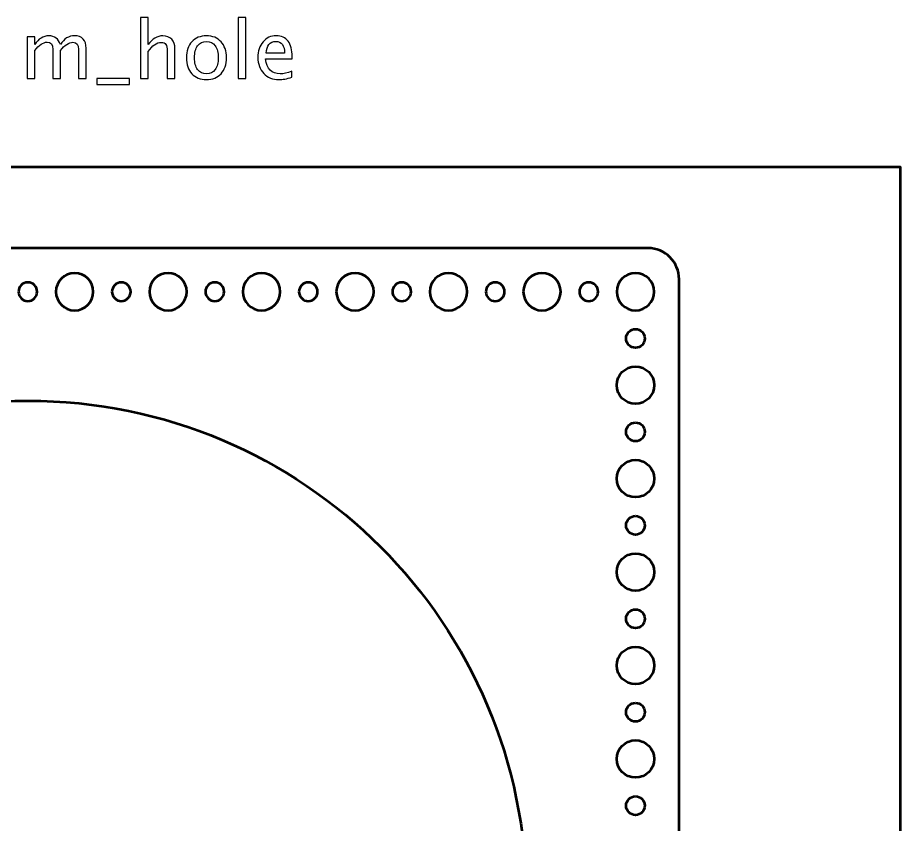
# Model space of a CAD drawing. Header units: centimetres. Extents: x -44 to 44, y -29.8 to 29.1.
# Drawn here: x 29.84 to 44, y -16.8 to -3.85 of the extents above; entities that cross this region are included whole.
import ezdxf

# ---------------------------------------------------------------- set-up
doc = ezdxf.new("R2010")
doc.units = ezdxf.units.CM
doc.header["$MEASUREMENT"] = 0
doc.layers.add('Layer 1', color=7, linetype='Continuous')

msp = doc.modelspace()

# ---------------------------------------------------------------- linework, layer by layer
at = {"layer": 'Layer 1', "color": 4, "lineweight": 53}
msp.add_lwpolyline([(16, -29.75), (44, -29.75), (44, -6.25), (16, -6.25), (16, -29.75)], close=True, dxfattribs=at)
at = {"layer": 'Layer 1', "lineweight": 53}
for centre, major_axis in [((39.75, -9), (0, 0.15)), ((39.75001, -9.75001), (0, 0.30001)), ((30.00023, -18.00023), (0, 8.00023)), ((39.75, -10.5), (0, 0.15)), ((39.75001, -11.25001), (0, 0.30001)), ((39.75, -12), (0, 0.15)), ((39.75001, -12.75001), (0, 0.30001)), ((39.75, -13.5), (0, 0.15)), ((39.75001, -14.25001), (0, 0.30001)), ((39.75, -15), (0, 0.15)), ((39.75001, -15.75001), (0, 0.30001)), ((39.75, -16.5), (0, 0.15))]:
    msp.add_ellipse(centre, major_axis=major_axis, ratio=1, dxfattribs=at)
at = {"layer": 'Layer 1'}
for points, knots in [([(31.80901, -4.82956), (31.80901, -4.82956), (31.80901, -3.85039), (31.80901, -3.85039), (31.80901, -3.85039), (31.80901, -3.85039), (31.93093, -3.85039), (31.93093, -3.85039), (31.93093, -3.85039), (31.93093, -3.85039), (31.93093, -4.28367), (31.93093, -4.28367), (31.93093, -4.28367), (31.99549, -4.18948), (32.07465, -4.14249), (32.16821, -4.14249), (32.16821, -4.14249), (32.22705, -4.14249), (32.27383, -4.1609), (32.30833, -4.19795), (32.30833, -4.19795), (32.34283, -4.23478), (32.36019, -4.28452), (32.36019, -4.34675), (32.36019, -4.34675), (32.36019, -4.34675), (32.36019, -4.82956), (32.36019, -4.82956), (32.36019, -4.82956), (32.36019, -4.82956), (32.23827, -4.82956), (32.23827, -4.82956), (32.23827, -4.82956), (32.23827, -4.82956), (32.23827, -4.38654), (32.23827, -4.38654), (32.23827, -4.38654), (32.23827, -4.33659), (32.23086, -4.30103), (32.21626, -4.27986), (32.21626, -4.27986), (32.20144, -4.25848), (32.1771, -4.2479), (32.14302, -4.2479), (32.14302, -4.2479), (32.06809, -4.2479), (31.99739, -4.29679), (31.93093, -4.39458), (31.93093, -4.39458), (31.93093, -4.39458), (31.93093, -4.82956), (31.93093, -4.82956), (31.93093, -4.82956), (31.93093, -4.82956), (31.80901, -4.82956), (31.80901, -4.82956)], [0, 0, 0, 0, 0.06666667, 0.06666667, 0.06666667, 0.06666667, 0.13333333, 0.13333333, 0.13333333, 0.13333333, 0.2, 0.2, 0.2, 0.2, 0.26666667, 0.26666667, 0.26666667, 0.26666667, 0.33333333, 0.33333333, 0.33333333, 0.33333333, 0.4, 0.4, 0.4, 0.4, 0.46666667, 0.46666667, 0.46666667, 0.46666667, 0.53333333, 0.53333333, 0.53333333, 0.53333333, 0.6, 0.6, 0.6, 0.6, 0.66666667, 0.66666667, 0.66666667, 0.66666667, 0.73333333, 0.73333333, 0.73333333, 0.73333333, 0.8, 0.8, 0.8, 0.8, 0.86666667, 0.86666667, 0.86666667, 0.86666667, 1, 1, 1, 1]), ([(33.37746, -4.82956), (33.37746, -4.82956), (33.37746, -3.85039), (33.37746, -3.85039), (33.37746, -3.85039), (33.37746, -3.85039), (33.49938, -3.85039), (33.49938, -3.85039), (33.49938, -3.85039), (33.49938, -3.85039), (33.49938, -4.82956), (33.49938, -4.82956), (33.49938, -4.82956), (33.49938, -4.82956), (33.37746, -4.82956), (33.37746, -4.82956)], [0, 0, 0, 0, 0.2, 0.2, 0.2, 0.2, 0.4, 0.4, 0.4, 0.4, 0.6, 0.6, 0.6, 0.6, 1, 1, 1, 1]), ([(29.98825, -4.82956), (29.98825, -4.82956), (29.98825, -4.15646), (29.98825, -4.15646), (29.98825, -4.15646), (29.98825, -4.15646), (30.11017, -4.15646), (30.11017, -4.15646), (30.11017, -4.15646), (30.11017, -4.15646), (30.11017, -4.28367), (30.11017, -4.28367), (30.11017, -4.28367), (30.16965, -4.18948), (30.24585, -4.14249), (30.33919, -4.14249), (30.33919, -4.14249), (30.42915, -4.14249), (30.49032, -4.18948), (30.52292, -4.28367), (30.52292, -4.28367), (30.58071, -4.18863), (30.65606, -4.14122), (30.74856, -4.14122), (30.74856, -4.14122), (30.80761, -4.14122), (30.85354, -4.15858), (30.88635, -4.1935), (30.88635, -4.1935), (30.91916, -4.22843), (30.93567, -4.27732), (30.93567, -4.34019), (30.93567, -4.34019), (30.93567, -4.34019), (30.93567, -4.82956), (30.93567, -4.82956), (30.93567, -4.82956), (30.93567, -4.82956), (30.81375, -4.82956), (30.81375, -4.82956), (30.81375, -4.82956), (30.81375, -4.82956), (30.81375, -4.36029), (30.81375, -4.36029), (30.81375, -4.36029), (30.81375, -4.28367), (30.78327, -4.24536), (30.72231, -4.24536), (30.72231, -4.24536), (30.65902, -4.24536), (30.59256, -4.29002), (30.52292, -4.37956), (30.52292, -4.37956), (30.52292, -4.37956), (30.52292, -4.82956), (30.52292, -4.82956), (30.52292, -4.82956), (30.52292, -4.82956), (30.401, -4.82956), (30.401, -4.82956), (30.401, -4.82956), (30.401, -4.82956), (30.401, -4.35987), (30.401, -4.35987), (30.401, -4.35987), (30.401, -4.28261), (30.3701, -4.24409), (30.30808, -4.24409), (30.30808, -4.24409), (30.24648, -4.24409), (30.18044, -4.28896), (30.11017, -4.37892), (30.11017, -4.37892), (30.11017, -4.37892), (30.11017, -4.82956), (30.11017, -4.82956), (30.11017, -4.82956), (30.11017, -4.82956), (29.98825, -4.82956), (29.98825, -4.82956)], [0, 0, 0, 0, 0.04761905, 0.04761905, 0.04761905, 0.04761905, 0.0952381, 0.0952381, 0.0952381, 0.0952381, 0.14285714, 0.14285714, 0.14285714, 0.14285714, 0.19047619, 0.19047619, 0.19047619, 0.19047619, 0.23809524, 0.23809524, 0.23809524, 0.23809524, 0.28571429, 0.28571429, 0.28571429, 0.28571429, 0.33333333, 0.33333333, 0.33333333, 0.33333333, 0.38095238, 0.38095238, 0.38095238, 0.38095238, 0.42857143, 0.42857143, 0.42857143, 0.42857143, 0.47619048, 0.47619048, 0.47619048, 0.47619048, 0.52380952, 0.52380952, 0.52380952, 0.52380952, 0.57142857, 0.57142857, 0.57142857, 0.57142857, 0.61904762, 0.61904762, 0.61904762, 0.61904762, 0.66666667, 0.66666667, 0.66666667, 0.66666667, 0.71428571, 0.71428571, 0.71428571, 0.71428571, 0.76190476, 0.76190476, 0.76190476, 0.76190476, 0.80952381, 0.80952381, 0.80952381, 0.80952381, 0.85714286, 0.85714286, 0.85714286, 0.85714286, 0.9047619, 0.9047619, 0.9047619, 0.9047619, 1, 1, 1, 1]), ([(32.86523, -4.8448), (32.76638, -4.8448), (32.68807, -4.81326), (32.63049, -4.75018), (32.63049, -4.75018), (32.57271, -4.68711), (32.54392, -4.60138), (32.54392, -4.49322), (32.54392, -4.49322), (32.54392, -4.38527), (32.57271, -4.29976), (32.63049, -4.23689), (32.63049, -4.23689), (32.68807, -4.17403), (32.76638, -4.14249), (32.86523, -4.14249), (32.86523, -4.14249), (32.96408, -4.14249), (33.0424, -4.17403), (33.09997, -4.23689), (33.09997, -4.23689), (33.15775, -4.29976), (33.18654, -4.38527), (33.18654, -4.49322), (33.18654, -4.49322), (33.18654, -4.60138), (33.15775, -4.68711), (33.09997, -4.75018), (33.09997, -4.75018), (33.0424, -4.81326), (32.96408, -4.8448), (32.86523, -4.8448)], [0, 0, 0, 0, 0.11111111, 0.11111111, 0.11111111, 0.11111111, 0.22222222, 0.22222222, 0.22222222, 0.22222222, 0.33333333, 0.33333333, 0.33333333, 0.33333333, 0.44444444, 0.44444444, 0.44444444, 0.44444444, 0.55555556, 0.55555556, 0.55555556, 0.55555556, 0.66666667, 0.66666667, 0.66666667, 0.66666667, 0.77777778, 0.77777778, 0.77777778, 0.77777778, 1, 1, 1, 1]), ([(32.86502, -4.75336), (32.92534, -4.75336), (32.97233, -4.73071), (33.00578, -4.6852), (33.00578, -4.6852), (33.03901, -4.63991), (33.05573, -4.57577), (33.05573, -4.49322), (33.05573, -4.49322), (33.05573, -4.41088), (33.03901, -4.34696), (33.00578, -4.30166), (33.00578, -4.30166), (32.97233, -4.25658), (32.92534, -4.23393), (32.86502, -4.23393), (32.86502, -4.23393), (32.80448, -4.23393), (32.75749, -4.25658), (32.72447, -4.30166), (32.72447, -4.30166), (32.69124, -4.34696), (32.67473, -4.41088), (32.67473, -4.49322), (32.67473, -4.49322), (32.67473, -4.57577), (32.69124, -4.63991), (32.72447, -4.6852), (32.72447, -4.6852), (32.75749, -4.73071), (32.80448, -4.75336), (32.86502, -4.75336)], [0, 0, 0, 0, 0.11111111, 0.11111111, 0.11111111, 0.11111111, 0.22222222, 0.22222222, 0.22222222, 0.22222222, 0.33333333, 0.33333333, 0.33333333, 0.33333333, 0.44444444, 0.44444444, 0.44444444, 0.44444444, 0.55555556, 0.55555556, 0.55555556, 0.55555556, 0.66666667, 0.66666667, 0.66666667, 0.66666667, 0.77777778, 0.77777778, 0.77777778, 0.77777778, 1, 1, 1, 1]), ([(34.23852, -4.80797), (34.15661, -4.83252), (34.08654, -4.8448), (34.02812, -4.8448), (34.02812, -4.8448), (33.92843, -4.8448), (33.84736, -4.81178), (33.78492, -4.74595), (33.78492, -4.74595), (33.72248, -4.68012), (33.69115, -4.59482), (33.69115, -4.48983), (33.69115, -4.48983), (33.69115, -4.38802), (33.71867, -4.30441), (33.77391, -4.23901), (33.77391, -4.23901), (33.82916, -4.17382), (33.89985, -4.14122), (33.986, -4.14122), (33.986, -4.14122), (34.06749, -4.14122), (34.13057, -4.17022), (34.17502, -4.22821), (34.17502, -4.22821), (34.21947, -4.28621), (34.2417, -4.36834), (34.2417, -4.47481), (34.2417, -4.47481), (34.2417, -4.47481), (34.24106, -4.51206), (34.24106, -4.51206), (34.24106, -4.51206), (34.24106, -4.51206), (33.81561, -4.51206), (33.81561, -4.51206), (33.81561, -4.51206), (33.83339, -4.67293), (33.91192, -4.75336), (34.05098, -4.75336), (34.05098, -4.75336), (34.102, -4.75336), (34.16444, -4.73897), (34.23852, -4.71018), (34.23852, -4.71018), (34.23852, -4.71018), (34.23852, -4.80797), (34.23852, -4.80797)], [0, 0, 0, 0, 0.07692308, 0.07692308, 0.07692308, 0.07692308, 0.15384615, 0.15384615, 0.15384615, 0.15384615, 0.23076923, 0.23076923, 0.23076923, 0.23076923, 0.30769231, 0.30769231, 0.30769231, 0.30769231, 0.38461538, 0.38461538, 0.38461538, 0.38461538, 0.46153846, 0.46153846, 0.46153846, 0.46153846, 0.53846154, 0.53846154, 0.53846154, 0.53846154, 0.61538462, 0.61538462, 0.61538462, 0.61538462, 0.69230769, 0.69230769, 0.69230769, 0.69230769, 0.76923077, 0.76923077, 0.76923077, 0.76923077, 0.84615385, 0.84615385, 0.84615385, 0.84615385, 1, 1, 1, 1]), ([(33.82196, -4.42062), (33.82196, -4.42062), (34.11914, -4.42062), (34.11914, -4.42062), (34.11914, -4.42062), (34.11914, -4.29531), (34.07236, -4.23266), (33.97902, -4.23266), (33.97902, -4.23266), (33.88504, -4.23266), (33.83276, -4.29531), (33.82196, -4.42062)], [0, 0, 0, 0, 0.25, 0.25, 0.25, 0.25, 0.5, 0.5, 0.5, 0.5, 1, 1, 1, 1]), ([(31.10543, -4.921), (31.10543, -4.921), (31.10543, -4.82956), (31.10543, -4.82956), (31.10543, -4.82956), (31.10543, -4.82956), (31.63375, -4.82956), (31.63375, -4.82956), (31.63375, -4.82956), (31.63375, -4.82956), (31.63375, -4.921), (31.63375, -4.921), (31.63375, -4.921), (31.63375, -4.921), (31.10543, -4.921), (31.10543, -4.921)], [0, 0, 0, 0, 0.2, 0.2, 0.2, 0.2, 0.4, 0.4, 0.4, 0.4, 0.6, 0.6, 0.6, 0.6, 1, 1, 1, 1])]:
    msp.add_open_spline(points, degree=3, knots=knots, dxfattribs=at)
at = {"layer": 'Layer 1', "lineweight": 53}
for points, knots in [([(19.55, -27.95), (19.55, -27.95), (19.55, -8.05), (19.55, -8.05), (19.55, -8.05), (19.55, -7.77386), (19.77386, -7.55), (20.05, -7.55), (20.05, -7.55), (20.05, -7.55), (39.95, -7.55), (39.95, -7.55), (39.95, -7.55), (40.22614, -7.55), (40.45, -7.77386), (40.45, -8.05), (40.45, -8.05), (40.45, -8.05), (40.45, -27.95), (40.45, -27.95), (40.45, -27.95), (40.45, -28.22614), (40.22614, -28.45), (39.95, -28.45), (39.95, -28.45), (39.95, -28.45), (20.05, -28.45), (20.05, -28.45), (20.05, -28.45), (19.77386, -28.45), (19.55, -28.22614), (19.55, -27.95)], [0, 0, 0, 0, 0.11111111, 0.11111111, 0.11111111, 0.11111111, 0.22222222, 0.22222222, 0.22222222, 0.22222222, 0.33333333, 0.33333333, 0.33333333, 0.33333333, 0.44444444, 0.44444444, 0.44444444, 0.44444444, 0.55555556, 0.55555556, 0.55555556, 0.55555556, 0.66666667, 0.66666667, 0.66666667, 0.66666667, 0.77777778, 0.77777778, 0.77777778, 0.77777778, 1, 1, 1, 1]), ([(30.45, -8.25), (30.45, -8.08431), (30.58431, -7.95), (30.75, -7.95), (30.75, -7.95), (30.91569, -7.95), (31.05, -8.08431), (31.05, -8.25), (31.05, -8.25), (31.05, -8.41569), (30.91569, -8.55), (30.75, -8.55), (30.75, -8.55), (30.58431, -8.55), (30.45, -8.41569), (30.45, -8.25)], [0, 0, 0, 0, 0.2, 0.2, 0.2, 0.2, 0.4, 0.4, 0.4, 0.4, 0.6, 0.6, 0.6, 0.6, 1, 1, 1, 1]), ([(31.95, -8.25), (31.95, -8.08431), (32.08431, -7.95), (32.25, -7.95), (32.25, -7.95), (32.41569, -7.95), (32.55, -8.08431), (32.55, -8.25), (32.55, -8.25), (32.55, -8.41569), (32.41569, -8.55), (32.25, -8.55), (32.25, -8.55), (32.08431, -8.55), (31.95, -8.41569), (31.95, -8.25)], [0, 0, 0, 0, 0.2, 0.2, 0.2, 0.2, 0.4, 0.4, 0.4, 0.4, 0.6, 0.6, 0.6, 0.6, 1, 1, 1, 1]), ([(33.45, -8.25), (33.45, -8.08431), (33.58431, -7.95), (33.75, -7.95), (33.75, -7.95), (33.91569, -7.95), (34.05, -8.08431), (34.05, -8.25), (34.05, -8.25), (34.05, -8.41569), (33.91569, -8.55), (33.75, -8.55), (33.75, -8.55), (33.58431, -8.55), (33.45, -8.41569), (33.45, -8.25)], [0, 0, 0, 0, 0.2, 0.2, 0.2, 0.2, 0.4, 0.4, 0.4, 0.4, 0.6, 0.6, 0.6, 0.6, 1, 1, 1, 1]), ([(34.95, -8.25), (34.95, -8.08431), (35.08431, -7.95), (35.25, -7.95), (35.25, -7.95), (35.41569, -7.95), (35.55, -8.08431), (35.55, -8.25), (35.55, -8.25), (35.55, -8.41569), (35.41569, -8.55), (35.25, -8.55), (35.25, -8.55), (35.08431, -8.55), (34.95, -8.41569), (34.95, -8.25)], [0, 0, 0, 0, 0.2, 0.2, 0.2, 0.2, 0.4, 0.4, 0.4, 0.4, 0.6, 0.6, 0.6, 0.6, 1, 1, 1, 1]), ([(36.45, -8.25), (36.45, -8.08431), (36.58431, -7.95), (36.75, -7.95), (36.75, -7.95), (36.91569, -7.95), (37.05, -8.08431), (37.05, -8.25), (37.05, -8.25), (37.05, -8.41569), (36.91569, -8.55), (36.75, -8.55), (36.75, -8.55), (36.58431, -8.55), (36.45, -8.41569), (36.45, -8.25)], [0, 0, 0, 0, 0.2, 0.2, 0.2, 0.2, 0.4, 0.4, 0.4, 0.4, 0.6, 0.6, 0.6, 0.6, 1, 1, 1, 1]), ([(37.95, -8.25), (37.95, -8.08431), (38.08431, -7.95), (38.25, -7.95), (38.25, -7.95), (38.41569, -7.95), (38.55, -8.08431), (38.55, -8.25), (38.55, -8.25), (38.55, -8.41569), (38.41569, -8.55), (38.25, -8.55), (38.25, -8.55), (38.08431, -8.55), (37.95, -8.41569), (37.95, -8.25)], [0, 0, 0, 0, 0.2, 0.2, 0.2, 0.2, 0.4, 0.4, 0.4, 0.4, 0.6, 0.6, 0.6, 0.6, 1, 1, 1, 1]), ([(39.45, -8.25), (39.45, -8.08431), (39.58431, -7.95), (39.75, -7.95), (39.75, -7.95), (39.91569, -7.95), (40.05, -8.08431), (40.05, -8.25), (40.05, -8.25), (40.05, -8.41569), (39.91569, -8.55), (39.75, -8.55), (39.75, -8.55), (39.58431, -8.55), (39.45, -8.41569), (39.45, -8.25)], [0, 0, 0, 0, 0.2, 0.2, 0.2, 0.2, 0.4, 0.4, 0.4, 0.4, 0.6, 0.6, 0.6, 0.6, 1, 1, 1, 1]), ([(29.85, -8.25), (29.85, -8.16716), (29.91716, -8.1), (30, -8.1), (30, -8.1), (30.08284, -8.1), (30.15, -8.16716), (30.15, -8.25), (30.15, -8.25), (30.15, -8.33284), (30.08284, -8.4), (30, -8.4), (30, -8.4), (29.91716, -8.4), (29.85, -8.33284), (29.85, -8.25)], [0, 0, 0, 0, 0.2, 0.2, 0.2, 0.2, 0.4, 0.4, 0.4, 0.4, 0.6, 0.6, 0.6, 0.6, 1, 1, 1, 1]), ([(31.35, -8.25), (31.35, -8.16716), (31.41716, -8.1), (31.5, -8.1), (31.5, -8.1), (31.58284, -8.1), (31.65, -8.16716), (31.65, -8.25), (31.65, -8.25), (31.65, -8.33284), (31.58284, -8.4), (31.5, -8.4), (31.5, -8.4), (31.41716, -8.4), (31.35, -8.33284), (31.35, -8.25)], [0, 0, 0, 0, 0.2, 0.2, 0.2, 0.2, 0.4, 0.4, 0.4, 0.4, 0.6, 0.6, 0.6, 0.6, 1, 1, 1, 1]), ([(32.85, -8.25), (32.85, -8.16716), (32.91716, -8.1), (33, -8.1), (33, -8.1), (33.08284, -8.1), (33.15, -8.16716), (33.15, -8.25), (33.15, -8.25), (33.15, -8.33284), (33.08284, -8.4), (33, -8.4), (33, -8.4), (32.91716, -8.4), (32.85, -8.33284), (32.85, -8.25)], [0, 0, 0, 0, 0.2, 0.2, 0.2, 0.2, 0.4, 0.4, 0.4, 0.4, 0.6, 0.6, 0.6, 0.6, 1, 1, 1, 1]), ([(34.35, -8.25), (34.35, -8.16716), (34.41716, -8.1), (34.5, -8.1), (34.5, -8.1), (34.58284, -8.1), (34.65, -8.16716), (34.65, -8.25), (34.65, -8.25), (34.65, -8.33284), (34.58284, -8.4), (34.5, -8.4), (34.5, -8.4), (34.41716, -8.4), (34.35, -8.33284), (34.35, -8.25)], [0, 0, 0, 0, 0.2, 0.2, 0.2, 0.2, 0.4, 0.4, 0.4, 0.4, 0.6, 0.6, 0.6, 0.6, 1, 1, 1, 1]), ([(35.85, -8.25), (35.85, -8.16716), (35.91716, -8.1), (36, -8.1), (36, -8.1), (36.08284, -8.1), (36.15, -8.16716), (36.15, -8.25), (36.15, -8.25), (36.15, -8.33284), (36.08284, -8.4), (36, -8.4), (36, -8.4), (35.91716, -8.4), (35.85, -8.33284), (35.85, -8.25)], [0, 0, 0, 0, 0.2, 0.2, 0.2, 0.2, 0.4, 0.4, 0.4, 0.4, 0.6, 0.6, 0.6, 0.6, 1, 1, 1, 1]), ([(37.35, -8.25), (37.35, -8.16716), (37.41716, -8.1), (37.5, -8.1), (37.5, -8.1), (37.58284, -8.1), (37.65, -8.16716), (37.65, -8.25), (37.65, -8.25), (37.65, -8.33284), (37.58284, -8.4), (37.5, -8.4), (37.5, -8.4), (37.41716, -8.4), (37.35, -8.33284), (37.35, -8.25)], [0, 0, 0, 0, 0.2, 0.2, 0.2, 0.2, 0.4, 0.4, 0.4, 0.4, 0.6, 0.6, 0.6, 0.6, 1, 1, 1, 1]), ([(38.85, -8.25), (38.85, -8.16716), (38.91716, -8.1), (39, -8.1), (39, -8.1), (39.08284, -8.1), (39.15, -8.16716), (39.15, -8.25), (39.15, -8.25), (39.15, -8.33284), (39.08284, -8.4), (39, -8.4), (39, -8.4), (38.91716, -8.4), (38.85, -8.33284), (38.85, -8.25)], [0, 0, 0, 0, 0.2, 0.2, 0.2, 0.2, 0.4, 0.4, 0.4, 0.4, 0.6, 0.6, 0.6, 0.6, 1, 1, 1, 1])]:
    msp.add_open_spline(points, degree=3, knots=knots, dxfattribs=at)

doc.saveas('drawing.dxf')
